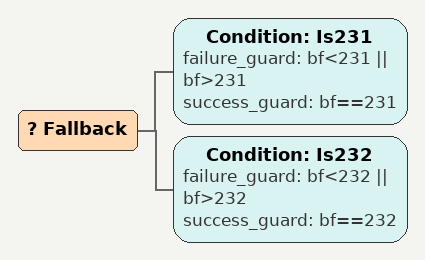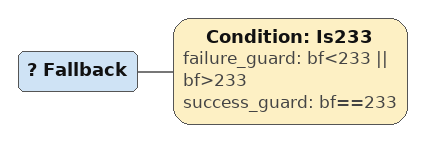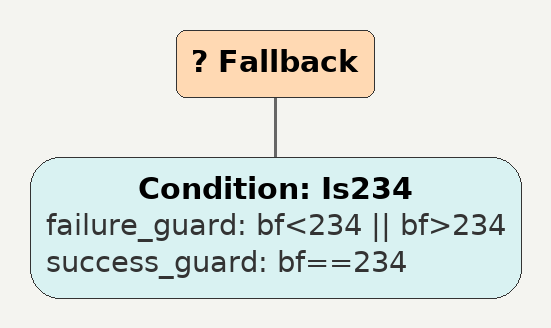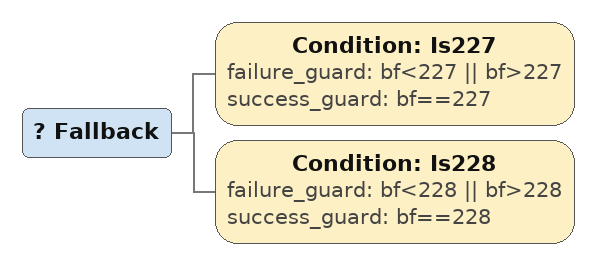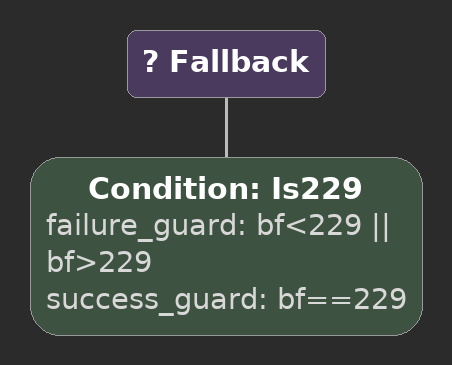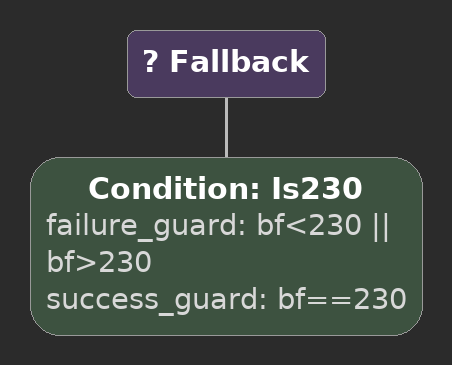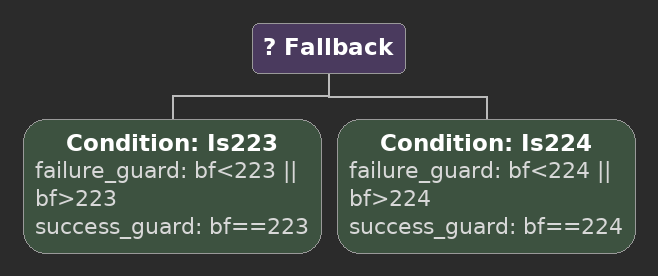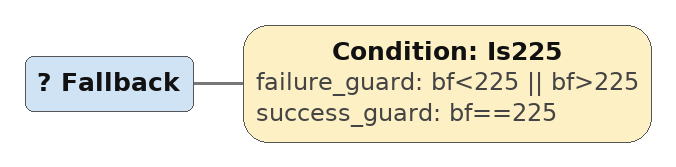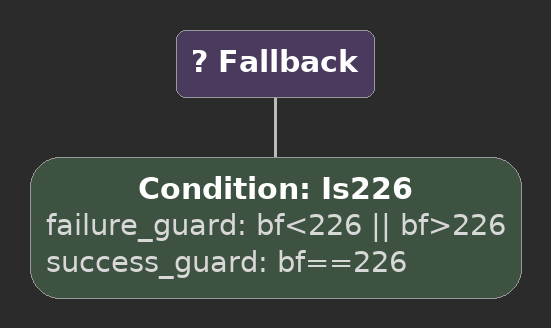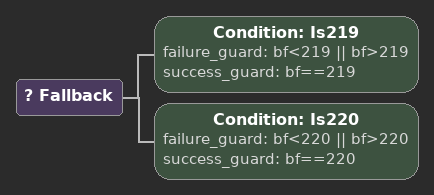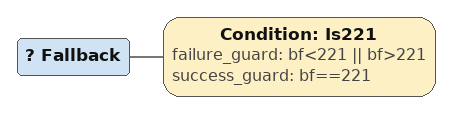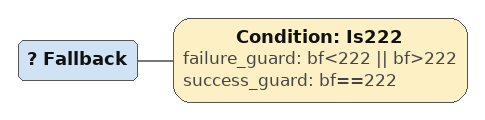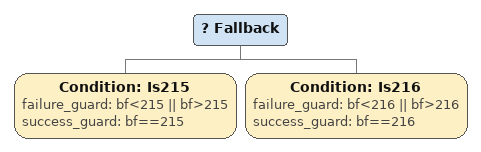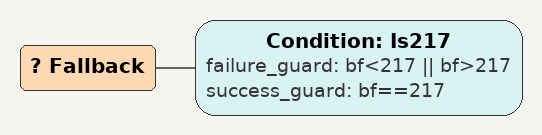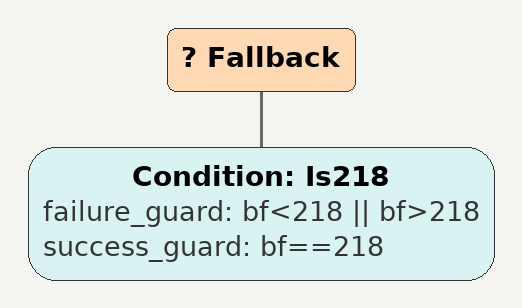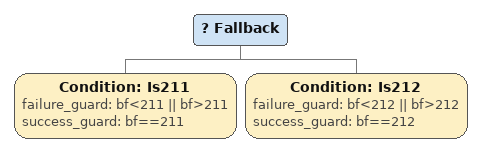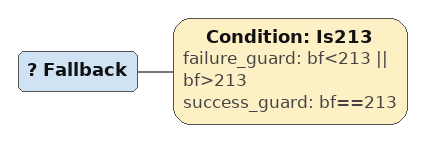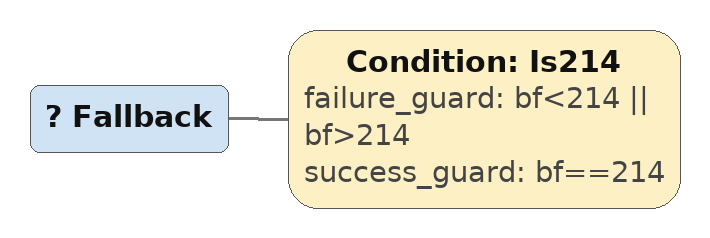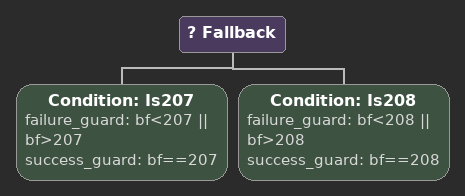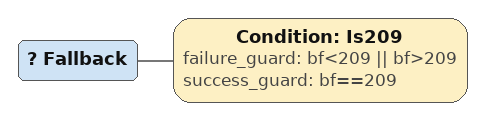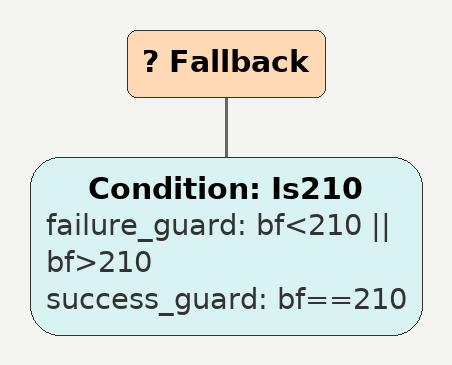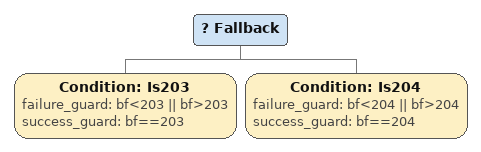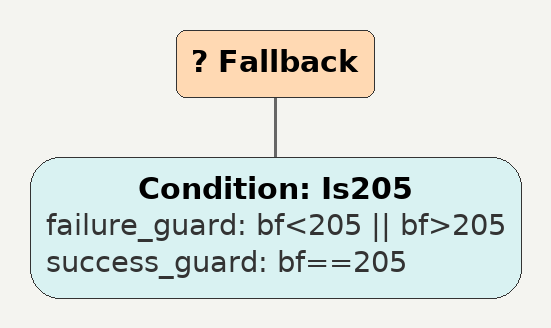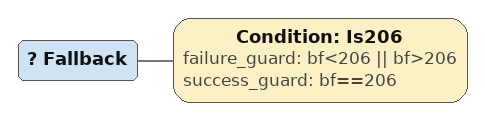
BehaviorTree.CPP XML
<Fallback>
    <Condition ID="Is231" failure_guard="bf&lt;231 || bf>231" success_guard="bf==231"/>
    <Condition ID="Is232" failure_guard="bf&lt;232 || bf>232" success_guard="bf==232"/>
        sequence230
        sequence
        children {
        } end_children
    } end_composite
</Fallback>

<Fallback>
    <Condition ID="Is233" failure_guard="bf&lt;233 || bf>233" success_guard="bf==233"/>
        sequence230
        sequence
        children {
        } end_children
    } end_composite
</Fallback>

<Fallback>
    <Condition ID="Is234" failure_guard="bf&lt;234 || bf>234" success_guard="bf==234"/>
        sequence230
        sequence
        children {
        } end_children
    } end_composite
</Fallback>

<Fallback>
    <Condition ID="Is227" failure_guard="bf&lt;227 || bf>227" success_guard="bf==227"/>
    <Condition ID="Is228" failure_guard="bf&lt;228 || bf>228" success_guard="bf==228"/>
        sequence226
        sequence
        children {
        } end_children
    } end_composite
</Fallback>

<Fallback>
    <Condition ID="Is229" failure_guard="bf&lt;229 || bf>229" success_guard="bf==229"/>
        sequence226
        sequence
        children {
        } end_children
    } end_composite
</Fallback>

<Fallback>
    <Condition ID="Is230" failure_guard="bf&lt;230 || bf>230" success_guard="bf==230"/>
        sequence226
        sequence
        children {
        } end_children
    } end_composite
</Fallback>

<Fallback>
    <Condition ID="Is223" failure_guard="bf&lt;223 || bf>223" success_guard="bf==223"/>
    <Condition ID="Is224" failure_guard="bf&lt;224 || bf>224" success_guard="bf==224"/>
        sequence222
        sequence
        children {
        } end_children
    } end_composite
</Fallback>

<Fallback>
    <Condition ID="Is225" failure_guard="bf&lt;225 || bf>225" success_guard="bf==225"/>
        sequence222
        sequence
        children {
        } end_children
    } end_composite
</Fallback>

<Fallback>
    <Condition ID="Is226" failure_guard="bf&lt;226 || bf>226" success_guard="bf==226"/>
        sequence222
        sequence
        children {
        } end_children
    } end_composite
</Fallback>

<Fallback>
    <Condition ID="Is219" failure_guard="bf&lt;219 || bf>219" success_guard="bf==219"/>
    <Condition ID="Is220" failure_guard="bf&lt;220 || bf>220" success_guard="bf==220"/>
        sequence218
        sequence
        children {
        } end_children
    } end_composite
</Fallback>

<Fallback>
    <Condition ID="Is221" failure_guard="bf&lt;221 || bf>221" success_guard="bf==221"/>
        sequence218
        sequence
        children {
        } end_children
    } end_composite
</Fallback>

<Fallback>
    <Condition ID="Is222" failure_guard="bf&lt;222 || bf>222" success_guard="bf==222"/>
        sequence218
        sequence
        children {
        } end_children
    } end_composite
</Fallback>

<Fallback>
    <Condition ID="Is215" failure_guard="bf&lt;215 || bf>215" success_guard="bf==215"/>
    <Condition ID="Is216" failure_guard="bf&lt;216 || bf>216" success_guard="bf==216"/>
        sequence214
        sequence
        children {
        } end_children
    } end_composite
</Fallback>

<Fallback>
    <Condition ID="Is217" failure_guard="bf&lt;217 || bf>217" success_guard="bf==217"/>
        sequence214
        sequence
        children {
        } end_children
    } end_composite
</Fallback>

<Fallback>
    <Condition ID="Is218" failure_guard="bf&lt;218 || bf>218" success_guard="bf==218"/>
        sequence214
        sequence
        children {
        } end_children
    } end_composite
</Fallback>

<Fallback>
    <Condition ID="Is211" failure_guard="bf&lt;211 || bf>211" success_guard="bf==211"/>
    <Condition ID="Is212" failure_guard="bf&lt;212 || bf>212" success_guard="bf==212"/>
        sequence210
        sequence
        children {
        } end_children
    } end_composite
</Fallback>

<Fallback>
    <Condition ID="Is213" failure_guard="bf&lt;213 || bf>213" success_guard="bf==213"/>
        sequence210
        sequence
        children {
        } end_children
    } end_composite
</Fallback>

<Fallback>
    <Condition ID="Is214" failure_guard="bf&lt;214 || bf>214" success_guard="bf==214"/>
        sequence210
        sequence
        children {
        } end_children
    } end_composite
</Fallback>

<Fallback>
    <Condition ID="Is207" failure_guard="bf&lt;207 || bf>207" success_guard="bf==207"/>
    <Condition ID="Is208" failure_guard="bf&lt;208 || bf>208" success_guard="bf==208"/>
        sequence206
        sequence
        children {
        } end_children
    } end_composite
</Fallback>

<Fallback>
    <Condition ID="Is209" failure_guard="bf&lt;209 || bf>209" success_guard="bf==209"/>
        sequence206
        sequence
        children {
        } end_children
    } end_composite
</Fallback>

<Fallback>
    <Condition ID="Is210" failure_guard="bf&lt;210 || bf>210" success_guard="bf==210"/>
        sequence206
        sequence
        children {
        } end_children
    } end_composite
</Fallback>

<Fallback>
    <Condition ID="Is203" failure_guard="bf&lt;203 || bf>203" success_guard="bf==203"/>
    <Condition ID="Is204" failure_guard="bf&lt;204 || bf>204" success_guard="bf==204"/>
        sequence202
        sequence
        children {
        } end_children
    } end_composite
</Fallback>

<Fallback>
    <Condition ID="Is205" failure_guard="bf&lt;205 || bf>205" success_guard="bf==205"/>
        sequence202
        sequence
        children {
        } end_children
    } end_composite
</Fallback>

<Fallback>
    <Condition ID="Is206" failure_guard="bf&lt;206 || bf>206" success_guard="bf==206"/>
        sequence202
        sequence
        children {
        } end_children
    } end_composite
</Fallback>
